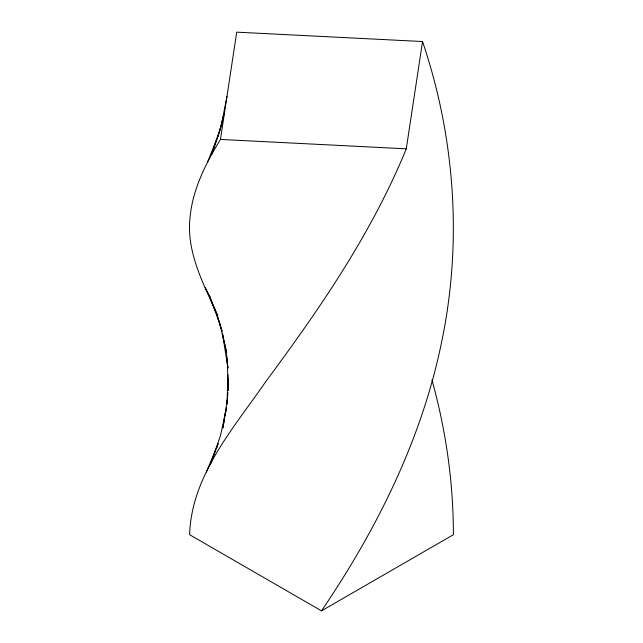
<?xml version="1.0" encoding="UTF-8"?>
<svg xmlns="http://www.w3.org/2000/svg" width="643" height="643" viewBox="0 0 643 643"><rect width="100%" height="100%" fill="white"/><g stroke="black" fill="none" stroke-linecap="round" stroke-linejoin="round"><path stroke-width="0.96" d="M227.011 403.844L227.952 374.845M226.955 404.551L227.935 392.632M209.948 296.68L209.039 295.016L217.752 315.954C204.249 285.146 186.357 253.238 189.966 218.29C192.386 189.701 205.704 163.515 220.461 139.435L236.72 32.15L422.539 41.538C455.397 138.623 462.598 244.436 441.042 344.777C420.996 440.873 376.332 530.065 321.5 610.85L189.605 534.703C191.437 475.241 233.771 428.174 265.76 381.604C319.804 308.761 371.791 233.2 406.28 148.822L422.539 41.538M227.445 398.499L222.896 427.941L224.672 418.199M225.026 416.254L225.38 414.309M225.733 412.356L226.617 407.493M226.963 96.522L221.168 125.835L219.199 132.755M225.95 410.419L220.453 435.769L210.261 464.559L215.879 449.931M223.362 117.114L221.168 125.835L211.515 154.722L218.95 133.615L207.56 162.165M219.207 132.651L223.997 114.221M216.578 448.107L218.331 443.533M206.419 471.962L217.567 445.366M321.5 610.85L453.395 534.703C453.363 482.459 445.977 430.28 431.951 379.981M220.461 139.435L406.28 148.822M205.31 287.654L208.621 294.197M209.039 295.016L219.769 323.694L222.108 331.507L216.603 313.728M217.455 316.324L219.769 323.694L226.657 352.886L222.526 333.452M222.454 333.468L227.984 368.037M226.44 354.06L227.212 360.892L228.402 390.462L228.225 378.719M226.424 354.164L227.968 367.941"/></g></svg>
